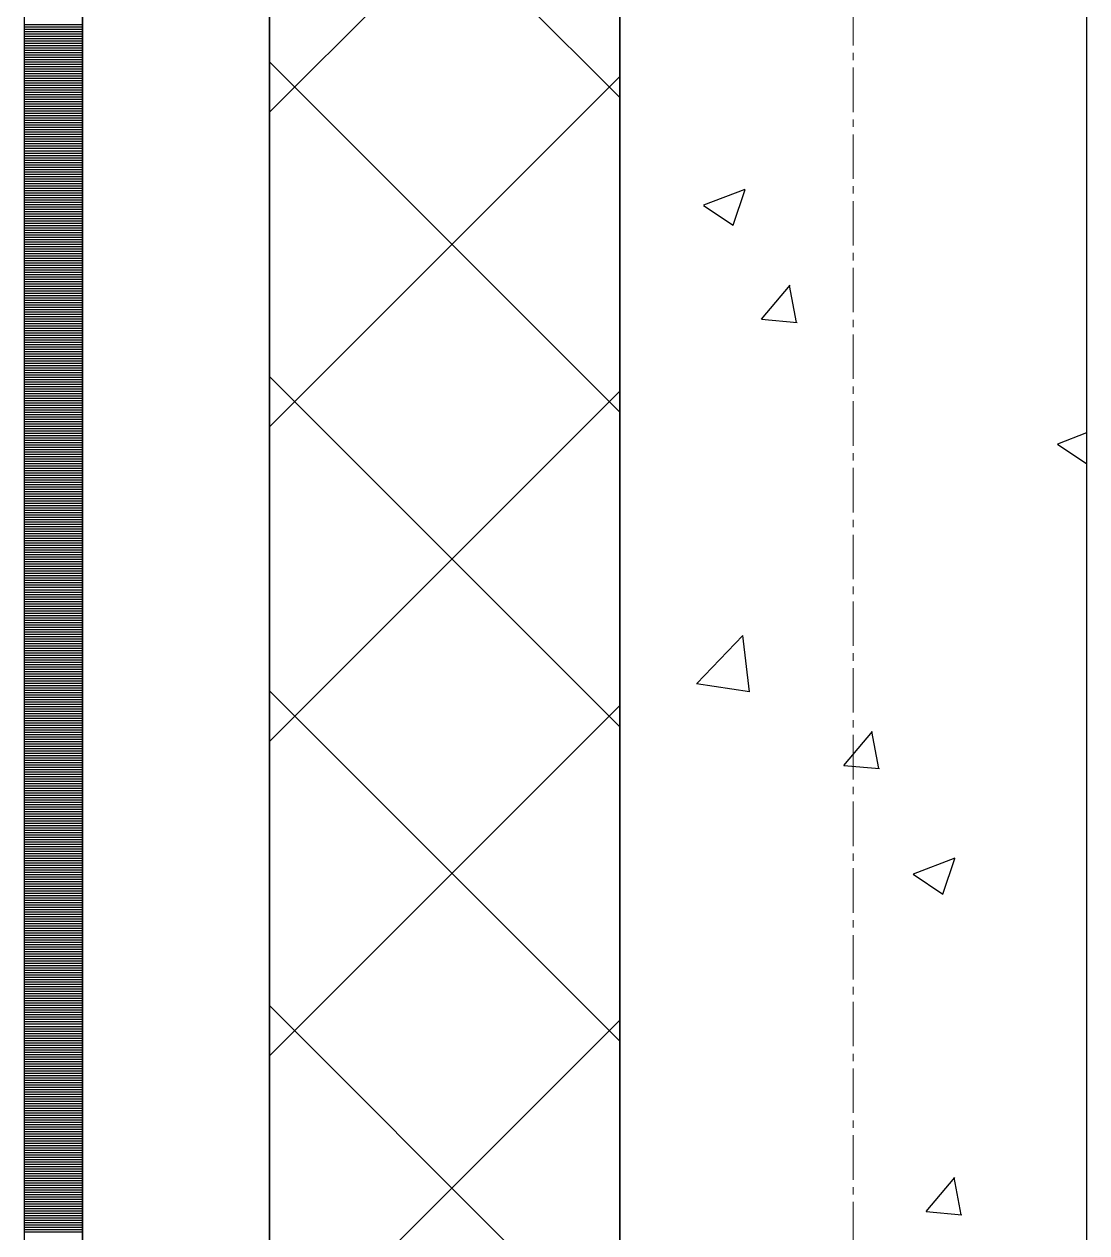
# Model space of a CAD drawing. Header units: millimetres. Extents: x -231292 to 573618, y -153144 to 564035.
# Drawn here: x 8548 to 9003, y 189618 to 190135 of the extents above; entities that cross this region are included whole.
import ezdxf

# ---------------------------------------------------------------- set-up
doc = ezdxf.new("R2010")
doc.units = ezdxf.units.MM
doc.linetypes.add('CENTER2', pattern=[28.575, 19.05, -3.175, 3.175, -3.175])
doc.layers.get('0').update_dxf_attribs({"color": 250})
for name, color, linetype, lineweight in [('АР_Стены ПЕНОблок', 250, 'Continuous', 20), ('АР_Тонкая', 250, 'Continuous', 5), ('АР_Утеплитель', 250, 'Continuous', 0), ('АР_Штриховка', 250, 'Continuous', 0), ('РД_Оси_100', 250, 'Continuous', 0)]:
    doc.layers.add(name, color=color, linetype=linetype, lineweight=lineweight)

# ---------------------------------------------------------------- blocks, each defined once
blk = doc.blocks.new('оси_рен')
at = {"layer": 'РД_Оси_100', "color": 251, "linetype": 'CENTER2', "true_color": 0x636466}
blk.add_line((1195652.916, 135558.25), (1195652.916, 223268.25), dxfattribs=at)

msp = doc.modelspace()

# ---------------------------------------------------------------- linework, layer by layer
at = {"layer": 'АР_Стены ПЕНОблок', "color": 18, "linetype": 'Continuous', "lineweight": 25, "true_color": 0x000000}
for p, q in [((8803.243, 263866.253), (8803.243, 187666.253)), ((9003.243, 187666.253), (9003.243, 263866.253))]:
    msp.add_line(p, q, dxfattribs=at)
at = {"layer": 'АР_Тонкая', "color": 18, "linetype": 'Continuous', "lineweight": 25, "true_color": 0x000000}
for p, q in [((8548.243, 263866.253), (8548.243, 187666.253)), ((8573.243, 263866.253), (8573.243, 187666.253)), ((8573.243, 187666.253), (8573.243, 263866.253)), ((8653.243, 187666.253), (8653.243, 263866.253))]:
    msp.add_line(p, q, dxfattribs=at)
at = {"layer": 'АР_Утеплитель', "color": 18, "linetype": 'Continuous', "lineweight": 25, "true_color": 0x000000}
for p, q in [((8653.243, 263866.253), (8653.243, 187666.253)), ((8803.243, 187666.253), (8803.243, 263866.253))]:
    msp.add_line(p, q, dxfattribs=at)
at = {"layer": 'АР_Штриховка', "color": 18, "linetype": 'Continuous', "lineweight": 25, "true_color": 0x000000}
for p, q in [((8803.243, 190103.734), (8653.243, 190253.734)), ((8653.243, 190097.447), (8803.243, 190247.447)), ((8548.243, 190135.002), (8573.243, 190135.002)), ((8548.243, 190134.002), (8573.243, 190134.002)), ((8548.243, 190133.002), (8573.243, 190133.002)), ((8548.243, 190132.002), (8573.243, 190132.002)), ((8548.243, 190131.002), (8573.243, 190131.002)), ((8548.243, 190130.002), (8573.243, 190130.002)), ((8548.243, 190129.002), (8573.243, 190129.002)), ((8548.243, 190128.002), (8573.243, 190128.002)), ((8548.243, 190127.002), (8573.243, 190127.002)), ((8548.243, 190126.002), (8573.243, 190126.002)), ((8548.243, 190125.002), (8573.243, 190125.002)), ((8548.243, 190124.002), (8573.243, 190124.002)), ((8548.243, 190123.002), (8573.243, 190123.002)), ((8548.243, 190122.002), (8573.243, 190122.002)), ((8548.243, 190121.002), (8573.243, 190121.002)), ((8548.243, 190120.002), (8573.243, 190120.002)), ((8548.243, 190119.002), (8573.243, 190119.002)), ((8548.243, 190118.002), (8573.243, 190118.002)), ((8548.243, 190117.002), (8573.243, 190117.002)), ((8548.243, 190116.002), (8573.243, 190116.002)), ((8548.243, 190115.002), (8573.243, 190115.002)), ((8803.243, 189969.03), (8653.243, 190119.03)), ((8548.243, 190114.002), (8573.243, 190114.002)), ((8548.243, 190113.002), (8573.243, 190113.002)), ((8548.243, 190112.002), (8573.243, 190112.002)), ((8548.243, 190111.002), (8573.243, 190111.002)), ((8548.243, 190110.002), (8573.243, 190110.002)), ((8653.243, 189962.743), (8803.243, 190112.743)), ((8548.243, 190109.002), (8573.243, 190109.002)), ((8548.243, 190108.002), (8573.243, 190108.002)), ((8548.243, 190107.002), (8573.243, 190107.002)), ((8548.243, 190106.002), (8573.243, 190106.002)), ((8548.243, 190105.002), (8573.243, 190105.002)), ((8548.243, 190104.002), (8573.243, 190104.002)), ((8548.243, 190103.002), (8573.243, 190103.002)), ((8548.243, 190102.002), (8573.243, 190102.002)), ((8548.243, 190101.002), (8573.243, 190101.002)), ((8548.243, 190100.002), (8573.243, 190100.002)), ((8548.243, 190099.002), (8573.243, 190099.002)), ((8548.243, 190098.002), (8573.243, 190098.002)), ((8548.243, 190097.002), (8573.243, 190097.002)), ((8548.243, 190096.002), (8573.243, 190096.002)), ((8548.243, 190095.002), (8573.243, 190095.002)), ((8548.243, 190094.002), (8573.243, 190094.002)), ((8548.243, 190093.002), (8573.243, 190093.002)), ((8548.243, 190092.002), (8573.243, 190092.002)), ((8548.243, 190091.002), (8573.243, 190091.002)), ((8548.243, 190090.002), (8573.243, 190090.002)), ((8548.243, 190089.002), (8573.243, 190089.002)), ((8548.243, 190088.002), (8573.243, 190088.002)), ((8548.243, 190087.002), (8573.243, 190087.002)), ((8548.243, 190086.002), (8573.243, 190086.002)), ((8548.243, 190085.002), (8573.243, 190085.002)), ((8548.243, 190084.002), (8573.243, 190084.002)), ((8548.243, 190083.002), (8573.243, 190083.002)), ((8548.243, 190082.002), (8573.243, 190082.002)), ((8548.243, 190081.002), (8573.243, 190081.002)), ((8548.243, 190080.002), (8573.243, 190080.002)), ((8548.243, 190079.002), (8573.243, 190079.002)), ((8548.243, 190078.002), (8573.243, 190078.002)), ((8548.243, 190077.002), (8573.243, 190077.002)), ((8548.243, 190076.002), (8573.243, 190076.002)), ((8548.243, 190075.002), (8573.243, 190075.002)), ((8548.243, 190074.002), (8573.243, 190074.002)), ((8548.243, 190073.002), (8573.243, 190073.002)), ((8548.243, 190072.002), (8573.243, 190072.002)), ((8548.243, 190071.002), (8573.243, 190071.002)), ((8548.243, 190070.002), (8573.243, 190070.002)), ((8548.243, 190069.002), (8573.243, 190069.002)), ((8548.243, 190068.002), (8573.243, 190068.002)), ((8548.243, 190067.002), (8573.243, 190067.002)), ((8548.243, 190066.002), (8573.243, 190066.002)), ((8548.243, 190065.002), (8573.243, 190065.002)), ((8548.243, 190064.002), (8573.243, 190064.002)), ((8548.243, 190063.002), (8573.243, 190063.002)), ((8839.213, 190057.746), (8856.998, 190064.572)), ((8851.772, 190049.044), (8856.922, 190064.393)), ((8548.243, 190062.002), (8573.243, 190062.002)), ((8548.243, 190061.002), (8573.243, 190061.002)), ((8548.243, 190060.002), (8573.243, 190060.002)), ((8548.243, 190059.002), (8573.243, 190059.002)), ((8548.243, 190058.002), (8573.243, 190058.002)), ((8548.243, 190057.002), (8573.243, 190057.002)), ((8548.243, 190056.002), (8573.243, 190056.002)), ((8548.243, 190055.002), (8573.243, 190055.002)), ((8548.243, 190054.002), (8573.243, 190054.002)), ((8548.243, 190053.002), (8573.243, 190053.002)), ((8839.132, 190057.567), (8851.766, 190049.045)), ((8548.243, 190052.002), (8573.243, 190052.002)), ((8548.243, 190051.002), (8573.243, 190051.002)), ((8548.243, 190050.002), (8573.243, 190050.002)), ((8548.243, 190049.002), (8573.243, 190049.002)), ((8548.243, 190048.002), (8573.243, 190048.002)), ((8548.243, 190047.002), (8573.243, 190047.002)), ((8548.243, 190046.002), (8573.243, 190046.002)), ((8548.243, 190045.002), (8573.243, 190045.002)), ((8548.243, 190044.002), (8573.243, 190044.002)), ((8548.243, 190043.002), (8573.243, 190043.002)), ((8548.243, 190042.002), (8573.243, 190042.002)), ((8548.243, 190041.002), (8573.243, 190041.002)), ((8548.243, 190040.002), (8573.243, 190040.002)), ((8548.243, 190039.002), (8573.243, 190039.002)), ((8548.243, 190038.002), (8573.243, 190038.002)), ((8548.243, 190037.002), (8573.243, 190037.002)), ((8548.243, 190036.002), (8573.243, 190036.002)), ((8548.243, 190035.002), (8573.243, 190035.002)), ((8548.243, 190034.002), (8573.243, 190034.002)), ((8548.243, 190033.002), (8573.243, 190033.002)), ((8548.243, 190032.002), (8573.243, 190032.002)), ((8548.243, 190031.002), (8573.243, 190031.002)), ((8548.243, 190030.002), (8573.243, 190030.002)), ((8548.243, 190029.002), (8573.243, 190029.002)), ((8548.243, 190028.002), (8573.243, 190028.002)), ((8548.243, 190027.002), (8573.243, 190027.002)), ((8548.243, 190026.002), (8573.243, 190026.002)), ((8548.243, 190025.002), (8573.243, 190025.002)), ((8548.243, 190024.002), (8573.243, 190024.002)), ((8548.243, 190023.002), (8573.243, 190023.002)), ((8548.243, 190022.002), (8573.243, 190022.002)), ((8864.009, 190008.792), (8876.254, 190023.385)), ((8878.943, 190007.408), (8876.006, 190023.329)), ((8548.243, 190021.002), (8573.243, 190021.002)), ((8548.243, 190020.002), (8573.243, 190020.002)), ((8548.243, 190019.002), (8573.243, 190019.002)), ((8548.243, 190018.002), (8573.243, 190018.002)), ((8548.243, 190017.002), (8573.243, 190017.002)), ((8548.243, 190016.002), (8573.243, 190016.002)), ((8548.243, 190015.002), (8573.243, 190015.002)), ((8548.243, 190014.002), (8573.243, 190014.002)), ((8548.243, 190013.002), (8573.243, 190013.002)), ((8548.243, 190012.002), (8573.243, 190012.002)), ((8548.243, 190011.002), (8573.243, 190011.002)), ((8548.243, 190010.002), (8573.243, 190010.002)), ((8548.243, 190009.002), (8573.243, 190009.002)), ((8548.243, 190008.002), (8573.243, 190008.002)), ((8548.243, 190007.002), (8573.243, 190007.002)), ((8864.008, 190008.782), (8879.19, 190007.454)), ((8548.243, 190006.002), (8573.243, 190006.002)), ((8548.243, 190005.002), (8573.243, 190005.002)), ((8548.243, 190004.002), (8573.243, 190004.002)), ((8548.243, 190003.002), (8573.243, 190003.002)), ((8548.243, 190002.002), (8573.243, 190002.002)), ((8548.243, 190001.002), (8573.243, 190001.002)), ((8548.243, 190000.002), (8573.243, 190000.002)), ((8548.243, 189999.002), (8573.243, 189999.002)), ((8548.243, 189998.002), (8573.243, 189998.002)), ((8548.243, 189997.002), (8573.243, 189997.002)), ((8548.243, 189996.002), (8573.243, 189996.002)), ((8548.243, 189995.002), (8573.243, 189995.002)), ((8548.243, 189994.002), (8573.243, 189994.002)), ((8548.243, 189993.002), (8573.243, 189993.002)), ((8548.243, 189992.002), (8573.243, 189992.002)), ((8548.243, 189991.002), (8573.243, 189991.002)), ((8548.243, 189990.002), (8573.243, 189990.002)), ((8548.243, 189989.002), (8573.243, 189989.002)), ((8548.243, 189988.002), (8573.243, 189988.002)), ((8548.243, 189987.002), (8573.243, 189987.002)), ((8548.243, 189986.002), (8573.243, 189986.002)), ((8548.243, 189985.002), (8573.243, 189985.002)), ((8548.243, 189984.002), (8573.243, 189984.002)), ((8548.243, 189983.002), (8573.243, 189983.002)), ((8548.243, 189982.002), (8573.243, 189982.002)), ((8548.243, 189981.002), (8573.243, 189981.002)), ((8803.243, 189834.326), (8653.243, 189984.326)), ((8548.243, 189980.002), (8573.243, 189980.002)), ((8548.243, 189979.002), (8573.243, 189979.002)), ((8548.243, 189978.002), (8573.243, 189978.002)), ((8548.243, 189977.002), (8573.243, 189977.002)), ((8548.243, 189976.002), (8573.243, 189976.002)), ((8548.243, 189975.002), (8573.243, 189975.002)), ((8653.243, 189828.039), (8803.243, 189978.039)), ((8548.243, 189974.002), (8573.243, 189974.002)), ((8548.243, 189973.002), (8573.243, 189973.002)), ((8548.243, 189972.002), (8573.243, 189972.002)), ((8548.243, 189971.002), (8573.243, 189971.002)), ((8548.243, 189970.002), (8573.243, 189970.002)), ((8548.243, 189969.002), (8573.243, 189969.002)), ((8548.243, 189968.002), (8573.243, 189968.002)), ((8548.243, 189967.002), (8573.243, 189967.002)), ((8548.243, 189966.002), (8573.243, 189966.002)), ((8548.243, 189965.002), (8573.243, 189965.002)), ((8548.243, 189964.002), (8573.243, 189964.002)), ((8548.243, 189963.002), (8573.243, 189963.002)), ((8548.243, 189962.002), (8573.243, 189962.002)), ((8548.243, 189961.002), (8573.243, 189961.002)), ((8548.243, 189960.002), (8573.243, 189960.002)), ((8990.827, 189955.48), (9003.243, 189960.246)), ((8548.243, 189959.002), (8573.243, 189959.002)), ((8548.243, 189958.002), (8573.243, 189958.002)), ((8548.243, 189957.002), (8573.243, 189957.002)), ((8548.243, 189956.002), (8573.243, 189956.002)), ((8548.243, 189955.002), (8573.243, 189955.002)), ((8990.746, 189955.302), (9003.243, 189946.873)), ((8548.243, 189954.002), (8573.243, 189954.002)), ((8548.243, 189953.002), (8573.243, 189953.002)), ((8548.243, 189952.002), (8573.243, 189952.002)), ((8548.243, 189951.002), (8573.243, 189951.002)), ((8548.243, 189950.002), (8573.243, 189950.002)), ((8548.243, 189949.002), (8573.243, 189949.002)), ((8548.243, 189948.002), (8573.243, 189948.002)), ((8548.243, 189947.002), (8573.243, 189947.002)), ((8548.243, 189946.002), (8573.243, 189946.002)), ((8548.243, 189945.002), (8573.243, 189945.002)), ((8548.243, 189944.002), (8573.243, 189944.002)), ((8548.243, 189943.002), (8573.243, 189943.002)), ((8548.243, 189942.002), (8573.243, 189942.002)), ((8548.243, 189941.002), (8573.243, 189941.002)), ((8548.243, 189940.002), (8573.243, 189940.002)), ((8548.243, 189939.002), (8573.243, 189939.002)), ((8548.243, 189938.002), (8573.243, 189938.002)), ((8548.243, 189937.002), (8573.243, 189937.002)), ((8548.243, 189936.002), (8573.243, 189936.002)), ((8548.243, 189935.002), (8573.243, 189935.002)), ((8548.243, 189934.002), (8573.243, 189934.002)), ((8548.243, 189933.002), (8573.243, 189933.002)), ((8548.243, 189932.002), (8573.243, 189932.002)), ((8548.243, 189931.002), (8573.243, 189931.002)), ((8548.243, 189930.002), (8573.243, 189930.002)), ((8548.243, 189929.002), (8573.243, 189929.002)), ((8548.243, 189928.002), (8573.243, 189928.002)), ((8548.243, 189927.002), (8573.243, 189927.002)), ((8548.243, 189926.002), (8573.243, 189926.002)), ((8548.243, 189925.002), (8573.243, 189925.002)), ((8548.243, 189924.002), (8573.243, 189924.002)), ((8548.243, 189923.002), (8573.243, 189923.002)), ((8548.243, 189922.002), (8573.243, 189922.002)), ((8548.243, 189921.002), (8573.243, 189921.002)), ((8548.243, 189920.002), (8573.243, 189920.002)), ((8548.243, 189919.002), (8573.243, 189919.002)), ((8548.243, 189918.002), (8573.243, 189918.002)), ((8548.243, 189917.002), (8573.243, 189917.002)), ((8548.243, 189916.002), (8573.243, 189916.002)), ((8548.243, 189915.002), (8573.243, 189915.002)), ((8548.243, 189914.002), (8573.243, 189914.002)), ((8548.243, 189913.002), (8573.243, 189913.002)), ((8548.243, 189912.002), (8573.243, 189912.002)), ((8548.243, 189911.002), (8573.243, 189911.002)), ((8548.243, 189910.002), (8573.243, 189910.002)), ((8548.243, 189909.002), (8573.243, 189909.002)), ((8548.243, 189908.002), (8573.243, 189908.002)), ((8548.243, 189907.002), (8573.243, 189907.002)), ((8548.243, 189906.002), (8573.243, 189906.002)), ((8548.243, 189905.002), (8573.243, 189905.002)), ((8548.243, 189904.002), (8573.243, 189904.002)), ((8548.243, 189903.002), (8573.243, 189903.002)), ((8548.243, 189902.002), (8573.243, 189902.002)), ((8548.243, 189901.002), (8573.243, 189901.002)), ((8548.243, 189900.002), (8573.243, 189900.002)), ((8548.243, 189899.002), (8573.243, 189899.002)), ((8548.243, 189898.002), (8573.243, 189898.002)), ((8548.243, 189897.002), (8573.243, 189897.002)), ((8548.243, 189896.002), (8573.243, 189896.002)), ((8548.243, 189895.002), (8573.243, 189895.002)), ((8548.243, 189894.002), (8573.243, 189894.002)), ((8548.243, 189893.002), (8573.243, 189893.002)), ((8548.243, 189892.002), (8573.243, 189892.002)), ((8548.243, 189891.002), (8573.243, 189891.002)), ((8548.243, 189890.002), (8573.243, 189890.002)), ((8548.243, 189889.002), (8573.243, 189889.002)), ((8548.243, 189888.002), (8573.243, 189888.002)), ((8548.243, 189887.002), (8573.243, 189887.002)), ((8548.243, 189886.002), (8573.243, 189886.002)), ((8548.243, 189885.002), (8573.243, 189885.002)), ((8548.243, 189884.002), (8573.243, 189884.002)), ((8548.243, 189883.002), (8573.243, 189883.002)), ((8548.243, 189882.002), (8573.243, 189882.002)), ((8548.243, 189881.002), (8573.243, 189881.002)), ((8548.243, 189880.002), (8573.243, 189880.002)), ((8548.243, 189879.002), (8573.243, 189879.002)), ((8548.243, 189878.002), (8573.243, 189878.002)), ((8548.243, 189877.002), (8573.243, 189877.002)), ((8548.243, 189876.002), (8573.243, 189876.002)), ((8548.243, 189875.002), (8573.243, 189875.002)), ((8548.243, 189874.002), (8573.243, 189874.002)), ((8548.243, 189873.002), (8573.243, 189873.002)), ((8548.243, 189872.002), (8573.243, 189872.002)), ((8836.218, 189852.763), (8856.002, 189873.382)), ((8858.763, 189849.255), (8855.957, 189873.377)), ((8548.243, 189871.002), (8573.243, 189871.002)), ((8548.243, 189870.002), (8573.243, 189870.002)), ((8548.243, 189869.002), (8573.243, 189869.002)), ((8548.243, 189868.002), (8573.243, 189868.002)), ((8548.243, 189867.002), (8573.243, 189867.002)), ((8548.243, 189866.002), (8573.243, 189866.002)), ((8548.243, 189865.002), (8573.243, 189865.002)), ((8548.243, 189864.002), (8573.243, 189864.002)), ((8548.243, 189863.002), (8573.243, 189863.002)), ((8548.243, 189862.002), (8573.243, 189862.002)), ((8548.243, 189861.002), (8573.243, 189861.002)), ((8548.243, 189860.002), (8573.243, 189860.002)), ((8548.243, 189859.002), (8573.243, 189859.002)), ((8548.243, 189858.002), (8573.243, 189858.002)), ((8548.243, 189857.002), (8573.243, 189857.002)), ((8548.243, 189856.002), (8573.243, 189856.002)), ((8548.243, 189855.002), (8573.243, 189855.002)), ((8548.243, 189854.002), (8573.243, 189854.002)), ((8548.243, 189853.002), (8573.243, 189853.002)), ((8548.243, 189852.002), (8573.243, 189852.002)), ((8548.243, 189851.002), (8573.243, 189851.002)), ((8836.185, 189852.834), (8858.775, 189849.331)), ((8548.243, 189850.002), (8573.243, 189850.002)), ((8548.243, 189849.002), (8573.243, 189849.002)), ((8548.243, 189848.002), (8573.243, 189848.002)), ((8548.243, 189847.002), (8573.243, 189847.002)), ((8548.243, 189846.002), (8573.243, 189846.002)), ((8803.243, 189699.622), (8653.243, 189849.622)), ((8548.243, 189845.002), (8573.243, 189845.002)), ((8548.243, 189844.002), (8573.243, 189844.002)), ((8548.243, 189843.002), (8573.243, 189843.002)), ((8548.243, 189842.002), (8573.243, 189842.002)), ((8548.243, 189841.002), (8573.243, 189841.002)), ((8653.243, 189693.335), (8803.243, 189843.335)), ((8548.243, 189840.002), (8573.243, 189840.002)), ((8548.243, 189839.002), (8573.243, 189839.002)), ((8548.243, 189838.002), (8573.243, 189838.002)), ((8548.243, 189837.002), (8573.243, 189837.002)), ((8548.243, 189836.002), (8573.243, 189836.002)), ((8548.243, 189835.002), (8573.243, 189835.002)), ((8548.243, 189834.002), (8573.243, 189834.002)), ((8548.243, 189833.002), (8573.243, 189833.002)), ((8548.243, 189832.002), (8573.243, 189832.002)), ((8548.243, 189831.002), (8573.243, 189831.002)), ((8899.253, 189817.735), (8911.498, 189832.328)), ((8914.186, 189816.351), (8911.249, 189832.273)), ((8548.243, 189830.002), (8573.243, 189830.002)), ((8548.243, 189829.002), (8573.243, 189829.002)), ((8548.243, 189828.002), (8573.243, 189828.002)), ((8548.243, 189827.002), (8573.243, 189827.002)), ((8548.243, 189826.002), (8573.243, 189826.002)), ((8548.243, 189825.002), (8573.243, 189825.002)), ((8548.243, 189824.002), (8573.243, 189824.002)), ((8548.243, 189823.002), (8573.243, 189823.002)), ((8548.243, 189822.002), (8573.243, 189822.002)), ((8548.243, 189821.002), (8573.243, 189821.002)), ((8548.243, 189820.002), (8573.243, 189820.002)), ((8548.243, 189819.002), (8573.243, 189819.002)), ((8548.243, 189818.002), (8573.243, 189818.002)), ((8548.243, 189817.002), (8573.243, 189817.002)), ((8548.243, 189816.002), (8573.243, 189816.002)), ((8548.243, 189815.002), (8573.243, 189815.002)), ((8899.252, 189817.725), (8914.434, 189816.397)), ((8548.243, 189814.002), (8573.243, 189814.002)), ((8548.243, 189813.002), (8573.243, 189813.002)), ((8548.243, 189812.002), (8573.243, 189812.002)), ((8548.243, 189811.002), (8573.243, 189811.002)), ((8548.243, 189810.002), (8573.243, 189810.002)), ((8548.243, 189809.002), (8573.243, 189809.002)), ((8548.243, 189808.002), (8573.243, 189808.002)), ((8548.243, 189807.002), (8573.243, 189807.002)), ((8548.243, 189806.002), (8573.243, 189806.002)), ((8548.243, 189805.002), (8573.243, 189805.002)), ((8548.243, 189804.002), (8573.243, 189804.002)), ((8548.243, 189803.002), (8573.243, 189803.002)), ((8548.243, 189802.002), (8573.243, 189802.002)), ((8548.243, 189801.002), (8573.243, 189801.002)), ((8548.243, 189800.002), (8573.243, 189800.002)), ((8548.243, 189799.002), (8573.243, 189799.002)), ((8548.243, 189798.002), (8573.243, 189798.002)), ((8548.243, 189797.002), (8573.243, 189797.002)), ((8548.243, 189796.002), (8573.243, 189796.002)), ((8548.243, 189795.002), (8573.243, 189795.002)), ((8548.243, 189794.002), (8573.243, 189794.002)), ((8548.243, 189793.002), (8573.243, 189793.002)), ((8548.243, 189792.002), (8573.243, 189792.002)), ((8548.243, 189791.002), (8573.243, 189791.002)), ((8548.243, 189790.002), (8573.243, 189790.002)), ((8548.243, 189789.002), (8573.243, 189789.002)), ((8548.243, 189788.002), (8573.243, 189788.002)), ((8548.243, 189787.002), (8573.243, 189787.002)), ((8548.243, 189786.002), (8573.243, 189786.002)), ((8548.243, 189785.002), (8573.243, 189785.002)), ((8548.243, 189784.002), (8573.243, 189784.002)), ((8548.243, 189783.002), (8573.243, 189783.002)), ((8548.243, 189782.002), (8573.243, 189782.002)), ((8548.243, 189781.002), (8573.243, 189781.002)), ((8548.243, 189780.002), (8573.243, 189780.002)), ((8548.243, 189779.002), (8573.243, 189779.002)), ((8548.243, 189778.002), (8573.243, 189778.002)), ((8548.243, 189777.002), (8573.243, 189777.002)), ((8548.243, 189776.002), (8573.243, 189776.002)), ((8548.243, 189775.002), (8573.243, 189775.002)), ((8548.243, 189774.002), (8573.243, 189774.002)), ((8929.025, 189771.292), (8946.81, 189778.119)), ((8941.584, 189762.591), (8946.734, 189777.94)), ((8548.243, 189773.002), (8573.243, 189773.002)), ((8548.243, 189772.002), (8573.243, 189772.002)), ((8548.243, 189771.002), (8573.243, 189771.002)), ((8548.243, 189770.002), (8573.243, 189770.002)), ((8548.243, 189769.002), (8573.243, 189769.002)), ((8548.243, 189768.002), (8573.243, 189768.002)), ((8928.944, 189771.114), (8941.579, 189762.592)), ((8548.243, 189767.002), (8573.243, 189767.002)), ((8548.243, 189766.002), (8573.243, 189766.002)), ((8548.243, 189765.002), (8573.243, 189765.002)), ((8548.243, 189764.002), (8573.243, 189764.002)), ((8548.243, 189763.002), (8573.243, 189763.002)), ((8548.243, 189762.002), (8573.243, 189762.002)), ((8548.243, 189761.002), (8573.243, 189761.002)), ((8548.243, 189760.002), (8573.243, 189760.002)), ((8548.243, 189759.002), (8573.243, 189759.002)), ((8548.243, 189758.002), (8573.243, 189758.002)), ((8548.243, 189757.002), (8573.243, 189757.002)), ((8548.243, 189756.002), (8573.243, 189756.002)), ((8548.243, 189755.002), (8573.243, 189755.002)), ((8548.243, 189754.002), (8573.243, 189754.002)), ((8548.243, 189753.002), (8573.243, 189753.002)), ((8548.243, 189752.002), (8573.243, 189752.002)), ((8548.243, 189751.002), (8573.243, 189751.002)), ((8548.243, 189750.002), (8573.243, 189750.002)), ((8548.243, 189749.002), (8573.243, 189749.002)), ((8548.243, 189748.002), (8573.243, 189748.002)), ((8548.243, 189747.002), (8573.243, 189747.002)), ((8548.243, 189746.002), (8573.243, 189746.002)), ((8548.243, 189745.002), (8573.243, 189745.002)), ((8548.243, 189744.002), (8573.243, 189744.002)), ((8548.243, 189743.002), (8573.243, 189743.002)), ((8548.243, 189742.002), (8573.243, 189742.002)), ((8548.243, 189741.002), (8573.243, 189741.002)), ((8548.243, 189740.002), (8573.243, 189740.002)), ((8548.243, 189739.002), (8573.243, 189739.002)), ((8548.243, 189738.002), (8573.243, 189738.002)), ((8548.243, 189737.002), (8573.243, 189737.002)), ((8548.243, 189736.002), (8573.243, 189736.002)), ((8548.243, 189735.002), (8573.243, 189735.002)), ((8548.243, 189734.002), (8573.243, 189734.002)), ((8548.243, 189733.002), (8573.243, 189733.002)), ((8548.243, 189732.002), (8573.243, 189732.002)), ((8548.243, 189731.002), (8573.243, 189731.002)), ((8548.243, 189730.002), (8573.243, 189730.002)), ((8548.243, 189729.002), (8573.243, 189729.002)), ((8548.243, 189728.002), (8573.243, 189728.002)), ((8548.243, 189727.002), (8573.243, 189727.002)), ((8548.243, 189726.002), (8573.243, 189726.002)), ((8548.243, 189725.002), (8573.243, 189725.002)), ((8548.243, 189724.002), (8573.243, 189724.002)), ((8548.243, 189723.002), (8573.243, 189723.002)), ((8548.243, 189722.002), (8573.243, 189722.002)), ((8548.243, 189721.002), (8573.243, 189721.002)), ((8548.243, 189720.002), (8573.243, 189720.002)), ((8548.243, 189719.002), (8573.243, 189719.002)), ((8548.243, 189718.002), (8573.243, 189718.002)), ((8548.243, 189717.002), (8573.243, 189717.002)), ((8548.243, 189716.002), (8573.243, 189716.002)), ((8548.243, 189715.002), (8573.243, 189715.002)), ((8548.243, 189714.002), (8573.243, 189714.002)), ((8548.243, 189713.002), (8573.243, 189713.002)), ((8548.243, 189712.002), (8573.243, 189712.002)), ((8548.243, 189711.002), (8573.243, 189711.002)), ((8803.243, 189564.918), (8653.243, 189714.918)), ((8548.243, 189710.002), (8573.243, 189710.002)), ((8548.243, 189709.002), (8573.243, 189709.002)), ((8548.243, 189708.002), (8573.243, 189708.002)), ((8548.243, 189707.002), (8573.243, 189707.002)), ((8548.243, 189706.002), (8573.243, 189706.002)), ((8653.243, 189558.631), (8803.243, 189708.631)), ((8548.243, 189705.002), (8573.243, 189705.002)), ((8548.243, 189704.002), (8573.243, 189704.002)), ((8548.243, 189703.002), (8573.243, 189703.002)), ((8548.243, 189702.002), (8573.243, 189702.002)), ((8548.243, 189701.002), (8573.243, 189701.002)), ((8548.243, 189700.002), (8573.243, 189700.002)), ((8548.243, 189699.002), (8573.243, 189699.002)), ((8548.243, 189698.002), (8573.243, 189698.002)), ((8548.243, 189697.002), (8573.243, 189697.002)), ((8548.243, 189696.002), (8573.243, 189696.002)), ((8548.243, 189695.002), (8573.243, 189695.002)), ((8548.243, 189694.002), (8573.243, 189694.002)), ((8548.243, 189693.002), (8573.243, 189693.002)), ((8548.243, 189692.002), (8573.243, 189692.002)), ((8548.243, 189691.002), (8573.243, 189691.002)), ((8548.243, 189690.002), (8573.243, 189690.002)), ((8548.243, 189689.002), (8573.243, 189689.002)), ((8548.243, 189688.002), (8573.243, 189688.002)), ((8548.243, 189687.002), (8573.243, 189687.002)), ((8548.243, 189686.002), (8573.243, 189686.002)), ((8548.243, 189685.002), (8573.243, 189685.002)), ((8548.243, 189684.002), (8573.243, 189684.002)), ((8548.243, 189683.002), (8573.243, 189683.002)), ((8548.243, 189682.002), (8573.243, 189682.002)), ((8548.243, 189681.002), (8573.243, 189681.002)), ((8548.243, 189680.002), (8573.243, 189680.002)), ((8548.243, 189679.002), (8573.243, 189679.002)), ((8548.243, 189678.002), (8573.243, 189678.002)), ((8548.243, 189677.002), (8573.243, 189677.002)), ((8548.243, 189676.002), (8573.243, 189676.002)), ((8548.243, 189675.002), (8573.243, 189675.002)), ((8548.243, 189674.002), (8573.243, 189674.002)), ((8548.243, 189673.002), (8573.243, 189673.002)), ((8548.243, 189672.002), (8573.243, 189672.002)), ((8548.243, 189671.002), (8573.243, 189671.002)), ((8548.243, 189670.002), (8573.243, 189670.002)), ((8548.243, 189669.002), (8573.243, 189669.002)), ((8548.243, 189668.002), (8573.243, 189668.002)), ((8548.243, 189667.002), (8573.243, 189667.002)), ((8548.243, 189666.002), (8573.243, 189666.002)), ((8548.243, 189665.002), (8573.243, 189665.002)), ((8548.243, 189664.002), (8573.243, 189664.002)), ((8548.243, 189663.002), (8573.243, 189663.002)), ((8548.243, 189662.002), (8573.243, 189662.002)), ((8548.243, 189661.002), (8573.243, 189661.002)), ((8548.243, 189660.002), (8573.243, 189660.002)), ((8548.243, 189659.002), (8573.243, 189659.002)), ((8548.243, 189658.002), (8573.243, 189658.002)), ((8548.243, 189657.002), (8573.243, 189657.002)), ((8548.243, 189656.002), (8573.243, 189656.002)), ((8548.243, 189655.002), (8573.243, 189655.002)), ((8548.243, 189654.002), (8573.243, 189654.002)), ((8548.243, 189653.002), (8573.243, 189653.002)), ((8548.243, 189652.002), (8573.243, 189652.002)), ((8548.243, 189651.002), (8573.243, 189651.002)), ((8548.243, 189650.002), (8573.243, 189650.002)), ((8548.243, 189649.002), (8573.243, 189649.002)), ((8548.243, 189648.002), (8573.243, 189648.002)), ((8548.243, 189647.002), (8573.243, 189647.002)), ((8548.243, 189646.002), (8573.243, 189646.002)), ((8548.243, 189645.002), (8573.243, 189645.002)), ((8548.243, 189644.002), (8573.243, 189644.002)), ((8548.243, 189643.002), (8573.243, 189643.002)), ((8548.243, 189642.002), (8573.243, 189642.002)), ((8548.243, 189641.002), (8573.243, 189641.002)), ((8548.243, 189640.002), (8573.243, 189640.002)), ((8548.243, 189639.002), (8573.243, 189639.002)), ((8934.496, 189626.678), (8946.741, 189641.271)), ((8949.429, 189625.294), (8946.492, 189641.216)), ((8548.243, 189638.002), (8573.243, 189638.002)), ((8548.243, 189637.002), (8573.243, 189637.002)), ((8548.243, 189636.002), (8573.243, 189636.002)), ((8548.243, 189635.002), (8573.243, 189635.002)), ((8548.243, 189634.002), (8573.243, 189634.002)), ((8548.243, 189633.002), (8573.243, 189633.002)), ((8548.243, 189632.002), (8573.243, 189632.002)), ((8548.243, 189631.002), (8573.243, 189631.002)), ((8548.243, 189630.002), (8573.243, 189630.002)), ((8548.243, 189629.002), (8573.243, 189629.002)), ((8548.243, 189628.002), (8573.243, 189628.002)), ((8548.243, 189627.002), (8573.243, 189627.002)), ((8548.243, 189626.002), (8573.243, 189626.002)), ((8548.243, 189625.002), (8573.243, 189625.002)), ((8548.243, 189624.002), (8573.243, 189624.002)), ((8548.243, 189623.002), (8573.243, 189623.002)), ((8934.495, 189626.668), (8949.677, 189625.34)), ((8548.243, 189622.002), (8573.243, 189622.002)), ((8548.243, 189621.002), (8573.243, 189621.002)), ((8548.243, 189620.002), (8573.243, 189620.002)), ((8548.243, 189619.002), (8573.243, 189619.002)), ((8548.243, 189618.002), (8573.243, 189618.002))]:
    msp.add_line(p, q, dxfattribs=at)

# ---------------------------------------------------------------- block references
at = {"rotation": 359.999868838025}
msp.add_blockref('оси_рен', (-1186750.035, 50655.808), dxfattribs=at)

doc.saveas('drawing.dxf')
